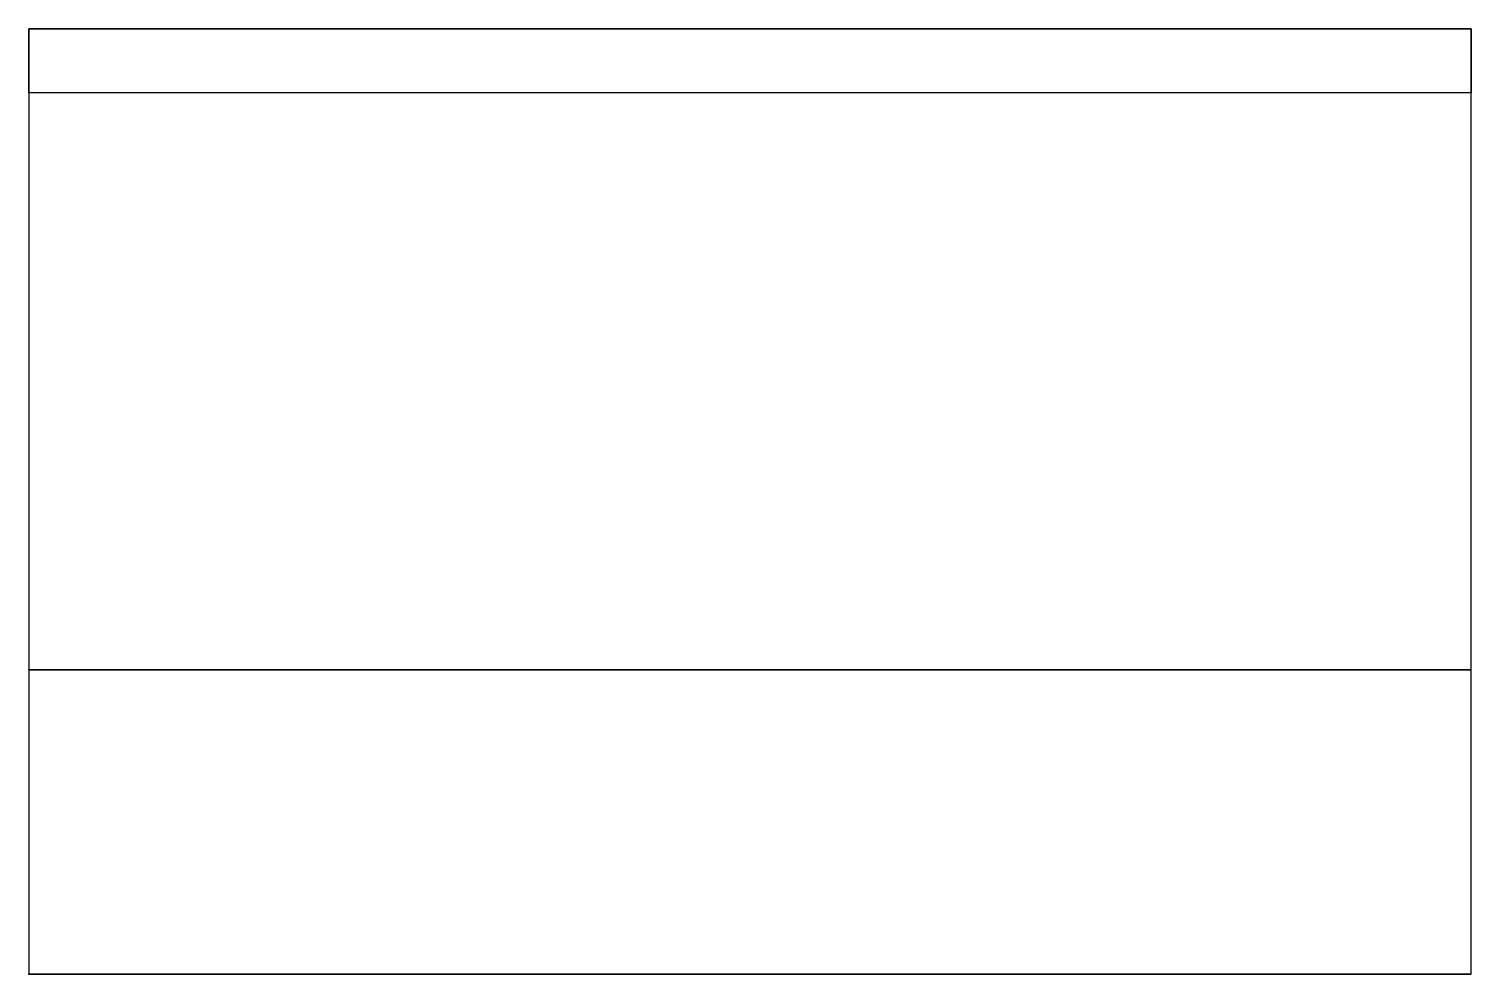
# Model space of a CAD drawing. Header units: centimetres. Extents: x 0 to 9, y 0 to 5.9.
import ezdxf

# ---------------------------------------------------------------- set-up
doc = ezdxf.new("R2010")
doc.units = ezdxf.units.CM
doc.header["$MEASUREMENT"] = 0
for name, color, linetype in [('Connector v2_Sketch1', 7, 'Continuous'), ('Connector v2_Sketch2', 7, 'Continuous'), ('Connector v2_Sketch3', 7, 'Continuous')]:
    doc.layers.add(name, color=color, linetype=linetype)

msp = doc.modelspace()

# ---------------------------------------------------------------- linework, layer by layer
at = {"layer": 'Connector v2_Sketch1'}
for p, q in [((0, 0), (9, 0)), ((0, 0, 6), (0, 0)), ((9, 0, 6), (0, 0, 6)), ((9, 0), (9, 0, 6))]:
    msp.add_line(p, q, dxfattribs=at)
msp.add_point((0, 0), dxfattribs=at)
at = {"layer": 'Connector v2_Sketch2'}
for p, q in [((0, 1.9), (0, 1.9, 6)), ((0, 1.9, 6), (9, 1.9, 6)), ((0, 1.9, 6), (9, 1.9, 6)), ((9, 1.9), (0, 1.9)), ((9, 1.9, 5), (0, 1.9, 5)), ((0, 1.9, 5), (0, 1.9, 6)), ((9, 1.9, 6), (9, 1.9, 5)), ((9, 1.9, 6), (9, 1.9))]:
    msp.add_line(p, q, dxfattribs=at)
msp.add_point((0, 1.9), dxfattribs=at)
at = {"layer": 'Connector v2_Sketch3'}
for p, q in [((0, 5.5, 6), (0, 5.9, 6)), ((9, 5.9, 6), (0, 5.9, 6)), ((0, 5.9, 6), (9, 5.9, 6)), ((0, 5.9, 6), (0, 0, 6)), ((9, 5.9, 6), (9, 5.5, 6)), ((9, 0, 6), (9, 5.9, 6)), ((9, 5.5, 6), (0, 5.5, 6)), ((0, 0, 6), (9, 0, 6))]:
    msp.add_line(p, q, dxfattribs=at)
msp.add_point((0, 0, 6), dxfattribs=at)

doc.saveas('drawing.dxf')
